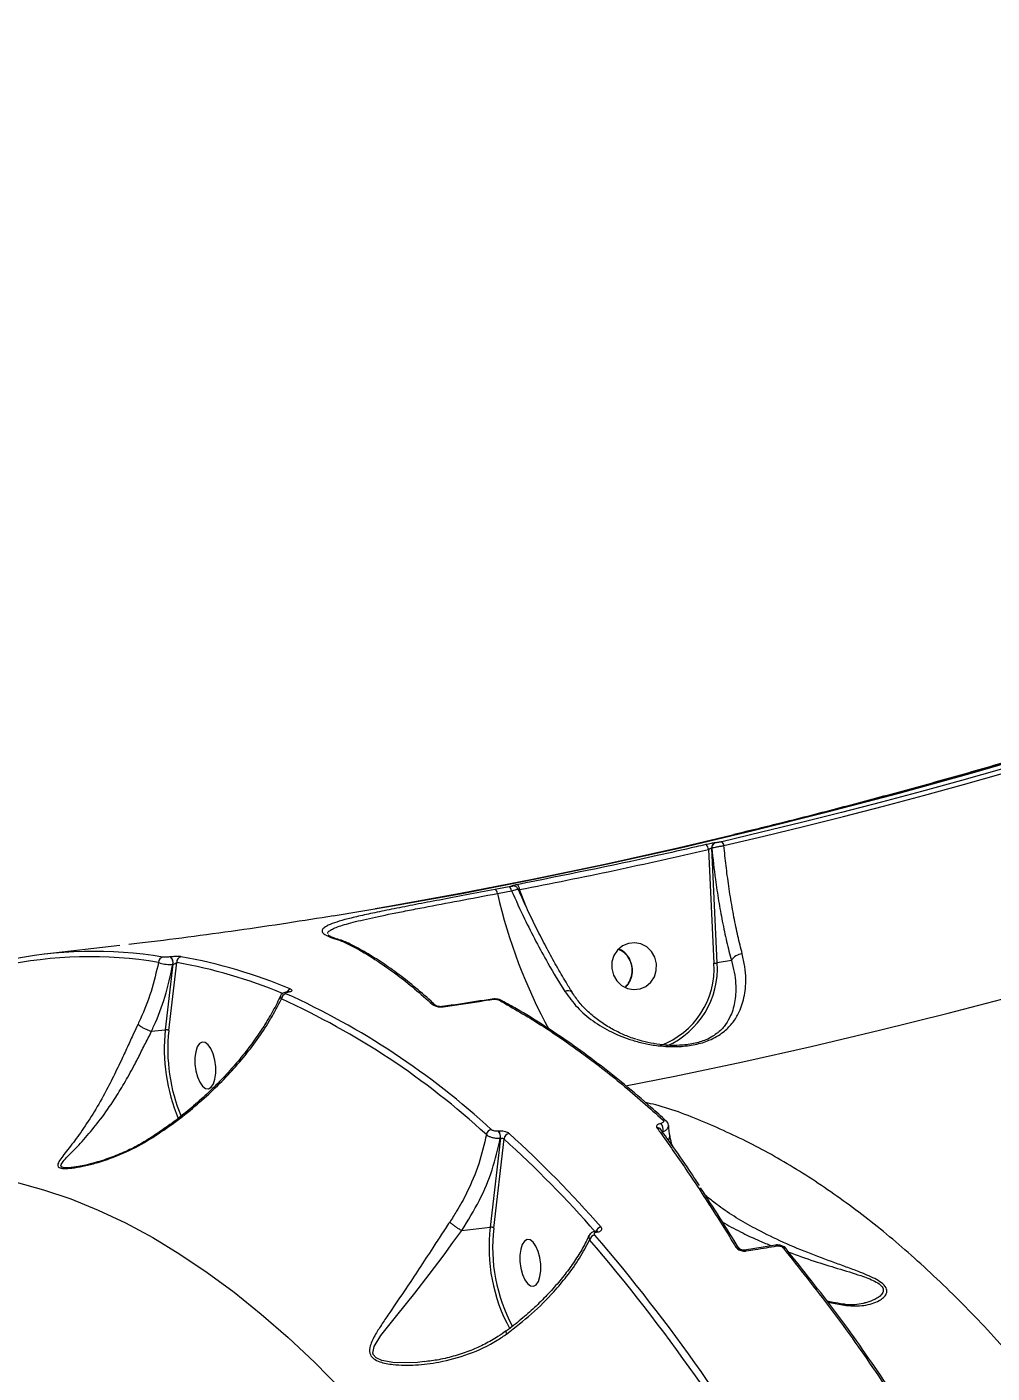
# Model space of a CAD drawing. Header units: millimetres. Extents: x -7447 to 8662, y -5576 to 6370.
# Drawn here: x 3168.7 to 3353.6, y -1585.9 to -1328 of the extents above; entities that cross this region are included whole.
import ezdxf

# ---------------------------------------------------------------- set-up
doc = ezdxf.new("R2010")
doc.units = ezdxf.units.MM
doc.layers.add('DiKom', color=7, linetype='Continuous')
doc.layers.add('DIKOM_ОБЪЕКТ', color=7, linetype='Continuous')
doc.styles.add('style1', font='arial.ttf', dxfattribs={"width": 0.8})
doc.dimstyles.new('1-50', dxfattribs={"dimtxt": 300, "dimasz": 200, "dimexe": 100, "dimexo": 0, "dimgap": 100, "dimtad": 1, "dimdec": 0, "dimtxsty": 'style1', "dimcen": 0, "dimclrd": 7, "dimclre": 7, "dimadec": 1, "dimazin": 2, "dimtfac": 1, "dimtdec": 0, "dimtmove": 1, "dimatfit": 3, "dimfxl": 0, "dimlwd": 25, "dimlwe": 18, "dimarcsym": 0})

# ---------------------------------------------------------------- blocks, each defined once
blk = doc.blocks.new('*D10')
at = {"color": 7, "linetype": 'Continuous', "lineweight": 18, "transparency": 16777216}
for p, q in [((-5489.75, 240.8), (-5489.75, 4573.49)), ((4778.18, -2126.78), (4778.18, 4573.49))]:
    blk.add_line(p, q, dxfattribs=at)
at = {"color": 7, "linetype": 'Continuous', "lineweight": 25, "transparency": 16777216}
blk.add_line((4578.18, 4473.49), (-5289.75, 4473.49), dxfattribs=at)
at = {"color": 7, "linetype": 'Continuous', "transparency": 16777216}
for points in [[(-5289.75, 4506.82), (-5289.75, 4440.16), (-5489.75, 4473.49)], [(4578.18, 4506.82), (4578.18, 4440.16), (4778.18, 4473.49)]]:
    blk.add_solid(points, dxfattribs=at)
at = {"layer": 'Defpoints', "color": 0, "linetype": 'Continuous', "transparency": 16777216}
for p in [(-5489.75, 4473.49), (-5489.75, 240.8), (4778.18, -2126.78)]:
    blk.add_point(p, dxfattribs=at)
at = {"color": 0, "linetype": 'Continuous', "lineweight": 15, "transparency": 16777216, "insert": (-777.31, 4726.76), "char_height": 300, "attachment_point": 5, "style": 'style1'}
blk.add_mtext('10300', dxfattribs=at)
blk = doc.blocks.new('*D11')
at = {"color": 7, "linetype": 'Continuous', "lineweight": 18, "transparency": 16777216}
for p, q in [((2045.4, 3512.26), (7772.09, 3512.26)), ((-1858.48, -4091.08), (7772.09, -4091.08))]:
    blk.add_line(p, q, dxfattribs=at)
at = {"color": 7, "linetype": 'Continuous', "lineweight": 25, "transparency": 16777216}
blk.add_line((7672.09, -3891.08), (7672.09, 3312.26), dxfattribs=at)
at = {"color": 7, "linetype": 'Continuous', "transparency": 16777216}
for points in [[(7638.76, 3312.26), (7705.42, 3312.26), (7672.09, 3512.26)], [(7638.76, -3891.08), (7705.42, -3891.08), (7672.09, -4091.08)]]:
    blk.add_solid(points, dxfattribs=at)
at = {"layer": 'Defpoints', "color": 0, "linetype": 'Continuous', "transparency": 16777216}
for p in [(2045.4, 3512.26), (7672.09, 3512.26), (-1858.48, -4091.08)]:
    blk.add_point(p, dxfattribs=at)
at = {"color": 0, "linetype": 'Continuous', "lineweight": 15, "transparency": 16777216, "insert": (7418.92, 3.22), "char_height": 300, "attachment_point": 5, "rotation": 90, "style": 'style1'}
blk.add_mtext('7600', dxfattribs=at)
blk = doc.blocks.new('*D12')
at = {"layer": 'Defpoints', "color": 0, "transparency": 16777216}
for p in [(-7446.93, 5919.72), (-7446.93, 736.93), (6905.53, -2412.68)]:
    blk.add_point(p, dxfattribs=at)
at = {"layer": 'DiKom', "color": 7, "lineweight": 18, "transparency": 16777216}
for p, q in [((-7446.93, 736.93), (-7446.93, 6019.72)), ((6905.53, -2412.68), (6905.53, 6019.72))]:
    blk.add_line(p, q, dxfattribs=at)
at = {"layer": 'DiKom', "color": 7, "lineweight": 25, "transparency": 16777216}
blk.add_line((6705.53, 5919.72), (-7246.93, 5919.72), dxfattribs=at)
at = {"layer": 'DiKom', "color": 7, "transparency": 16777216}
for points in [[(-7246.93, 5953.05), (-7246.93, 5886.39), (-7446.93, 5919.72)], [(6705.53, 5953.05), (6705.53, 5886.39), (6905.53, 5919.72)]]:
    blk.add_solid(points, dxfattribs=at)
at = {"layer": 'DiKom', "color": 0, "transparency": 16777216, "insert": (-918.31, 6173), "char_height": 300, "attachment_point": 5, "style": 'style1'}
blk.add_mtext('14300', dxfattribs=at)
blk = doc.blocks.new('*D13')
at = {"layer": 'Defpoints', "color": 0, "transparency": 16777216}
for p in [(2049.72, 5594.27), (-1141.86, -5576.35), (8561.69, -5576.35)]:
    blk.add_point(p, dxfattribs=at)
at = {"layer": 'DiKom', "color": 7, "lineweight": 18, "transparency": 16777216}
for p, q in [((2049.72, 5594.27), (8661.69, 5594.27)), ((-1141.86, -5576.35), (8661.69, -5576.35))]:
    blk.add_line(p, q, dxfattribs=at)
at = {"layer": 'DiKom', "color": 7, "lineweight": 25, "transparency": 16777216}
blk.add_line((8561.69, 5394.27), (8561.69, -5376.35), dxfattribs=at)
at = {"layer": 'DiKom', "color": 7, "transparency": 16777216}
for points in [[(8528.35, 5394.27), (8595.02, 5394.27), (8561.69, 5594.27)], [(8528.35, -5376.35), (8595.02, -5376.35), (8561.69, -5576.35)]]:
    blk.add_solid(points, dxfattribs=at)
at = {"layer": 'DiKom', "color": 0, "transparency": 16777216, "insert": (8308.52, 8.96), "char_height": 300, "attachment_point": 5, "rotation": 90, "style": 'style1'}
blk.add_mtext('11200', dxfattribs=at)

msp = doc.modelspace()

# ---------------------------------------------------------------- linework, layer by layer
at = {"layer": 'DIKOM_ОБЪЕКТ', "color": 7, "linetype": 'Continuous', "lineweight": 15}
for p, q in [((3300.61, -1484.3), (3300.6, -1484.3)), ((3299.24, -1485.57), (3300.29, -1507.35)), ((3299.86, -1485.31), (3299.86, -1485.31)), ((3300.92, -1507.31), (3299.86, -1485.31)), ((3261.65, -1492.57), (3261.79, -1492.56)), ((3261.65, -1492.57), (3261.79, -1492.56)), ((3261.65, -1492.57), (3261.65, -1492.57)), ((3264.27, -1496.39), (3263.08, -1493.25)), ((3226.5, -1501.99), (3226.49, -1501.96)), ((3228.59, -1502.95), (3228.7, -1502.99)), ((3228.7, -1502.99), (3228.71, -1502.99)), ((3186.52, -1503.98), (3172.17, -1505.63)), ((3196.68, -1507.57), (3195.22, -1520.09)), ((3195.88, -1520.25), (3197.41, -1507.21)), ((3196.19, -1506.15), (3196.16, -1506.15)), ((3196.66, -1507.57), (3196.68, -1507.57)), ((3303.64, -1506.86), (3300.92, -1507.31)), ((3218.64, -1512.84), (3218.55, -1512.85)), ((3218.66, -1512.87), (3218.75, -1512.86)), ((3259.72, -1514.55), (3259.7, -1514.54)), ((3192.57, -1520.4), (3192.58, -1520.4)), ((3192.58, -1520.4), (3195.22, -1520.09)), ((3291.18, -1537.58), (3291.17, -1537.56)), ((3259.42, -1540.86), (3257.46, -1557.91)), ((3258.13, -1558.07), (3260.09, -1540.98)), ((3259.07, -1539.52), (3259.02, -1539.53)), ((3259.37, -1540.87), (3259.42, -1540.86)), ((3177.7, -1546.45), (3177.53, -1546.46)), ((3252, -1558.54), (3257.46, -1557.91)), ((3277.76, -1558.68), (3277.69, -1558.69)), ((3277.94, -1558.81), (3278.01, -1558.81)), ((3312.07, -1561.35), (3306.17, -1562.33)), ((3312.07, -1561.36), (3312.08, -1561.36)), ((3322.09, -1572.26), (3325.64, -1572.91)), ((3325.01, -1572.64), (3325.07, -1572.65))]:
    msp.add_line(p, q, dxfattribs=at)
at = {"layer": 'DIKOM_ОБЪЕКТ', "color": 7, "linetype": 'Continuous', "lineweight": 15, "flags": 128}
for points in [[(3227.39, -1498.3), (3238.71, -1496.39), (3252.4, -1493.91), (3266.17, -1491.22), (3280, -1488.33), (3293.89, -1485.24), (3307.83, -1481.95), (3321.8, -1478.46), (3335.8, -1474.77), (3349.82, -1470.9), (3363.84, -1466.83), (3377.87, -1462.58), (3391.89, -1458.14), (3405.9, -1453.52), (3419.87, -1448.73), (3433.81, -1443.76), (3447.7, -1438.61), (3452.77, -1436.69)], [(3452.75, -1436.62), (3447.63, -1438.56), (3433.7, -1443.72), (3419.71, -1448.7), (3405.7, -1453.51), (3391.65, -1458.15), (3377.59, -1462.6), (3363.52, -1466.86), (3349.45, -1470.94), (3335.39, -1474.83), (3321.34, -1478.52), (3307.33, -1482.02), (3293.35, -1485.32), (3279.42, -1488.42), (3265.55, -1491.32), (3251.74, -1494.02), (3238, -1496.51), (3235.41, -1496.96)], [(3363.06, -1467.96), (3355.38, -1470.18), (3347.7, -1472.34), (3340.03, -1474.45), (3332.36, -1476.49), (3324.7, -1478.48), (3317.05, -1480.41), (3309.41, -1482.27), (3301.78, -1484.08)], [(3302.21, -1484.84), (3309.84, -1483.04), (3317.47, -1481.17), (3325.12, -1479.25), (3332.77, -1477.26), (3340.43, -1475.22), (3348.1, -1473.11), (3355.77, -1470.95), (3363.45, -1468.73)], [(3261.07, -1492.73), (3260.73, -1492.79), (3260.39, -1492.86), (3260.06, -1492.92), (3259.72, -1492.99), (3259.38, -1493.05), (3259.04, -1493.12), (3258.71, -1493.18), (3258.37, -1493.24)], [(3258.83, -1494), (3259.17, -1493.93), (3259.5, -1493.87), (3259.84, -1493.81), (3260.18, -1493.74), (3260.51, -1493.68), (3260.85, -1493.61), (3261.19, -1493.55), (3261.53, -1493.48)], [(3283.36, -1530.83), (3292.83, -1528.96), (3305.85, -1526.23), (3318.92, -1523.31), (3332.03, -1520.21), (3345.18, -1516.93), (3358.35, -1513.46), (3371.55, -1509.82), (3384.75, -1505.99), (3397.95, -1502), (3411.14, -1497.83), (3424.32, -1493.49)], [(3283.9, -1503.56), (3282.77, -1504.05), (3281.83, -1504.85), (3281.15, -1505.9), (3280.77, -1507.11), (3280.75, -1508.39), (3281.07, -1509.63), (3281.7, -1510.73), (3282.61, -1511.61), (3283.71, -1512.18), (3284.92, -1512.41), (3286.14, -1512.28), (3287.26, -1511.79), (3288.2, -1510.99), (3288.89, -1509.94), (3289.26, -1508.73), (3289.29, -1507.45), (3288.97, -1506.21), (3288.33, -1505.11), (3287.42, -1504.23), (3286.32, -1503.66), (3285.12, -1503.43), (3283.9, -1503.56)], [(3273.14, -1512.95), (3273.14, -1512.95), (3273.12, -1512.93)], [(3201.04, -1524.31), (3200.88, -1525.43), (3200.89, -1526.68), (3201.06, -1527.95), (3201.37, -1529.14), (3201.81, -1530.15), (3202.34, -1530.89), (3202.91, -1531.32), (3203.47, -1531.39), (3204, -1531.1), (3204.43, -1530.47), (3204.73, -1529.55), (3204.89, -1528.43), (3204.88, -1527.18), (3204.72, -1525.91), (3204.4, -1524.72), (3203.96, -1523.71), (3203.44, -1522.97), (3202.87, -1522.54), (3202.3, -1522.47), (3201.78, -1522.76), (3201.35, -1523.39), (3201.04, -1524.31)], [(3166.67, -1549.32), (3171.88, -1550.74), (3177.11, -1552.51), (3182.34, -1554.63), (3187.58, -1557.1), (3192.81, -1559.91), (3198.03, -1563.07), (3203.24, -1566.56), (3208.43, -1570.38), (3213.59, -1574.54), (3218.73, -1579.03), (3223.84, -1583.84), (3228.91, -1588.97)], [(3244.83, -1583.66), (3243.55, -1583.84), (3239.21, -1583.87), (3236.7, -1583.46), (3235.62, -1582.96), (3235.04, -1582.27), (3235.03, -1582.26), (3234.97, -1582.01), (3235.21, -1580.74), (3236.49, -1578.67), (3239.53, -1574.83), (3243.01, -1570.55), (3245.77, -1566.98), (3248.61, -1563.18), (3250.3, -1560.87), (3251.99, -1558.55), (3251.99, -1558.54), (3251.99, -1558.54)], [(3263.29, -1562.13), (3263.13, -1563.25), (3263.14, -1564.5), (3263.3, -1565.77), (3263.62, -1566.96), (3264.06, -1567.97), (3264.58, -1568.71), (3265.15, -1569.14), (3265.72, -1569.21), (3266.24, -1568.92), (3266.67, -1568.29), (3266.98, -1567.37), (3267.14, -1566.25), (3267.13, -1565), (3266.96, -1563.73), (3266.65, -1562.54), (3266.21, -1561.53), (3265.68, -1560.79), (3265.11, -1560.36), (3264.55, -1560.29), (3264.02, -1560.58), (3263.59, -1561.21), (3263.29, -1562.13)], [(3305.24, -1562.08), (3305.24, -1562.07), (3305.23, -1562.06)]]:
    msp.add_lwpolyline(points, dxfattribs=at)
at = {"layer": 'DIKOM_ОБЪЕКТ', "color": 7, "linetype": 'Continuous', "lineweight": 15}
for centre, radius, start, end in [((3298.04, -1485.62), 1.2, 2.5089, 54.4885), ((3300.84, -1485.25), 0.989, 104.2584, 183.0501), ((3300.85, -1485.25), 0.989, 104.2645, 183.064), ((3301.14, -1484.94), 1.08, 5.472, 53.3712), ((3261.91, -1493.25), 1.17, 0.1097, 53.254), ((3257.91, -1494.04), 0.919, 2.65, 60.1315), ((3359.33, -1470.83), 103.14, 192.9814, 208.5567), ((3260.6, -1493.53), 0.926, 2.7974, 59.739), ((3228.7, -1503.81), 0.87, 74.3623, 97.1088), ((3228.79, -1503.95), 0.963, 64.2396, 95.6598), ((3228.81, -1503.92), 0.932, 66.3155, 96.2051), ((3181.53, -1586.85), 81.75, 80.6967, 102.0033), ((3305.83, -1508.05), 2.49, 92.5292, 151.4824), ((3180.73, -1587.7), 81.57, 80.6972, 102.0024), ((3194.92, -1507.17), 1, 99.6942, 181.8443), ((3195.32, -1507.24), 1.38, 346.1579, 52.384), ((3195.35, -1507.24), 1.38, 346.1733, 52.3719), ((3198.42, -1507.11), 1.01, 99.9311, 185.385), ((3180.24, -1603.44), 97.75, 67.4999, 79.8821), ((3180.97, -1602.83), 98.25, 67.0663, 79.8736), ((3284.66, -1508.38), 15.67, 290.1642, 3.7556), ((3284.72, -1508.34), 16.23, 293.7469, 3.6293), ((3300.09, -1499.69), 7.67, 271.517, 276.1929), ((3218.51, -1514.25), 1.06, 99.5747, 177.6944), ((3157.1, -1648.46), 148.48, 47.3591, 65.6441), ((3219.4, -1513.34), 0.997, 98.1699, 151.281), ((3218.57, -1513.06), 0.215, 65.9331, 95.6626), ((3218.67, -1513.04), 0.202, 65.031, 96.6003), ((3272.32, -1513.91), 1.27, 50.7294, 116.8881), ((3156.35, -1649.17), 148.15, 47.3592, 65.644), ((3246.46, -1516.15), 0.891, 47.3115, 94.3993), ((3248.31, -1515.95), 0.276, 63.5709, 94.5629), ((3257.83, -1514.48), 0.248, 62.0114, 94.1767), ((3259.34, -1515.22), 0.774, 61.8308, 98.8074), ((3229.73, -1523.79), 34.71, 173.8888, 202.5589), ((3229.37, -1523.83), 33.68, 173.8982, 202.466), ((3289.46, -1539.67), 0.816, 34.9533, 96.2709), ((3288.9, -1539.16), 1.65, 343.7688, 43.2349), ((3290.69, -1538.11), 0.724, 48.563, 100.6773), ((3257.86, -1540.39), 1.17, 98.7188, 169.8458), ((3257.65, -1540.6), 1.74, 351.211, 37.9316), ((3257.7, -1540.59), 1.74, 351.2066, 37.936), ((3261.25, -1541.12), 1.17, 98.6426, 173.0253), ((3105.83, -1710.05), 228.86, 41.3483, 47.6235), ((3106.4, -1709.49), 229.49, 41.3494, 47.6225), ((3290.47, -1540.42), 1.37, 323.802, 9.6322), ((3289.63, -1561.83), 32.41, 173.0583, 208.6753), ((3289.63, -1561.82), 31.73, 173.2254, 208.3831), ((3277.67, -1560.64), 1.23, 98.1207, 165.176), ((3013.8, -1785.48), 347.34, 29.6769, 40.6048), ((3278.85, -1559.11), 1.24, 98.2809, 160.1314), ((3277.69, -1558.98), 0.296, 34.7725, 90.7512), ((3277.76, -1558.97), 0.295, 34.7493, 91.5795), ((3013.36, -1785.88), 346.57, 29.677, 40.6051), ((3304.59, -1562.48), 0.765, 33.6545, 96.802), ((3312.07, -1561.69), 0.338, 35.7461, 88.6397), ((3313.7, -1562.57), 0.696, 42.5242, 102.0179), ((3313.78, -1562.46), 0.564, 13.1825, 39.6119), ((3306.19, -1562.65), 0.324, 34.8967, 94.3915), ((3324.81, -1573.96), 1.34, 51.9591, 78.8097)]:
    msp.add_arc(centre, radius, start, end, dxfattribs=at)
for points, knots in [([(3452.65, -1436.35), (3451.53, -1436.78), (3446.62, -1438.67), (3437.9, -1441.91), (3426.48, -1446.06), (3415.05, -1450.08), (3403.62, -1453.98), (3392.2, -1457.75), (3380.8, -1461.4), (3369.42, -1464.92), (3358.09, -1468.3), (3346.81, -1471.55), (3335.59, -1474.66), (3324.44, -1477.63), (3313.94, -1480.33), (3307.2, -1481.97), (3304.11, -1482.72)], [0, 0, 0, 0, 0.022611, 0.099212, 0.175786, 0.252317, 0.328788, 0.405185, 0.481492, 0.557694, 0.633774, 0.709716, 0.785504, 0.861124, 0.936558, 1, 1, 1, 1]), ([(3298.74, -1484.64), (3298.12, -1484.79), (3295.02, -1485.5), (3283.01, -1488.23), (3271.56, -1490.52), (3262.61, -1492.32)], [0, 0, 0, 0, 0.051709, 0.258555, 1, 1, 1, 1]), ([(3300.6, -1484.3), (3300.56, -1484.3), (3300.47, -1484.31), (3300.18, -1484.35), (3299.74, -1484.43), (3299.24, -1484.53), (3298.9, -1484.61), (3298.74, -1484.64)], [0, 0, 0, 0, 0.134272, 0.346972, 0.56324, 0.781714, 1, 1, 1, 1]), ([(3299.86, -1485.31), (3299.94, -1485.28), (3300.1, -1485.23), (3300.51, -1485.13), (3301.01, -1485.04), (3301.57, -1484.94), (3302, -1484.87), (3302.21, -1484.84)], [0, 0, 0, 0, 0.204416, 0.430107, 0.563412, 0.780334, 1, 1, 1, 1]), ([(3301.78, -1484.08), (3301.78, -1484.08), (3301.68, -1484.1), (3301.46, -1484.15), (3301.18, -1484.21), (3300.94, -1484.25), (3300.73, -1484.29), (3300.65, -1484.29), (3300.61, -1484.3)], [0, 0, 0, 0, 0.004297, 0.219819, 0.435596, 0.568235, 0.793823, 1, 1, 1, 1]), ([(3305.72, -1505.56), (3305.43, -1504.44), (3304.87, -1502.19), (3304.11, -1498.52), (3303.43, -1494.66), (3302.86, -1490.72), (3302.46, -1487.43), (3302.28, -1485.49), (3302.21, -1484.84)], [0, 0, 0, 0, 0.182797, 0.36559, 0.553748, 0.741898, 0.91419, 1, 1, 1, 1]), ([(3263.08, -1493.25), (3269.13, -1492.06), (3281.22, -1489.67), (3293.23, -1486.94), (3299.24, -1485.57)], [0, 0, 0, 0, 0.499918, 1, 1, 1, 1]), ([(3299.24, -1485.57), (3299.3, -1485.54), (3299.4, -1485.47), (3299.57, -1485.39), (3299.71, -1485.33), (3299.81, -1485.3), (3299.84, -1485.31), (3299.86, -1485.31)], [0, 0, 0, 0, 0.231758, 0.456218, 0.66923, 0.872289, 1, 1, 1, 1]), ([(3299.86, -1485.31), (3300.09, -1487.32), (3300.46, -1490.76), (3301.18, -1495.42), (3301.89, -1499.4), (3302.71, -1503.25), (3303.33, -1505.66), (3303.64, -1506.86)], [0, 0, 0, 0, 0.259055, 0.441626, 0.624199, 0.8121, 1, 1, 1, 1]), ([(3259.98, -1492.42), (3259.86, -1492.45), (3256.25, -1493.18), (3249.58, -1494.44), (3243.1, -1495.6), (3240.02, -1496.15)], [0, 0, 0, 0, 0.017402, 0.533992, 1, 1, 1, 1]), ([(3261.65, -1492.57), (3261.66, -1492.57), (3261.7, -1492.57), (3261.72, -1492.58), (3261.66, -1492.6), (3261.52, -1492.64), (3261.33, -1492.68), (3261.15, -1492.71), (3261.07, -1492.73)], [0, 0, 0, 0, 0.034014, 0.252302, 0.470571, 0.597982, 0.819293, 1, 1, 1, 1]), ([(3262.61, -1492.32), (3262.46, -1492.35), (3262.14, -1492.41), (3261.79, -1492.49), (3261.59, -1492.55), (3261.55, -1492.57), (3261.62, -1492.57), (3261.65, -1492.57)], [0, 0, 0, 0, 0.218213, 0.436736, 0.653014, 0.865727, 1, 1, 1, 1]), ([(3262.78, -1493.16), (3262.76, -1493.11), (3262.71, -1492.97), (3262.55, -1492.8), (3262.34, -1492.66), (3262.15, -1492.59), (3261.98, -1492.56), (3261.86, -1492.55), (3261.8, -1492.55), (3261.76, -1492.56), (3261.76, -1492.56)], [0, 0, 0, 0, 0.11215, 0.324132, 0.50236, 0.654198, 0.780272, 0.87806, 0.975369, 1, 1, 1, 1]), ([(3258.37, -1493.24), (3256.52, -1493.59), (3252.82, -1494.29), (3247.75, -1495.25), (3243.11, -1496.13), (3238.98, -1496.94), (3235.29, -1497.69), (3232.13, -1498.38), (3229.51, -1499.02), (3227.53, -1499.63), (3226.42, -1500.03), (3226.15, -1500.23), (3226.13, -1500.25)], [0, 0, 0, 0, 0.114837, 0.229668, 0.338327, 0.447334, 0.555993, 0.66474, 0.773833, 0.88258, 0.991274, 1, 1, 1, 1]), ([(3226.36, -1501.64), (3226.35, -1501.61), (3226.26, -1501.44), (3226.69, -1501.14), (3227.59, -1500.58), (3229.29, -1500.01), (3231.6, -1499.39), (3234.35, -1498.75), (3237.7, -1498.04), (3241.56, -1497.28), (3245.72, -1496.48), (3251.37, -1495.41), (3256.34, -1494.47), (3258.83, -1494)], [0, 0, 0, 0, 0.014653, 0.086526, 0.1584, 0.297932, 0.369788, 0.441643, 0.581163, 0.653007, 0.724849, 0.862425, 1, 1, 1, 1]), ([(3261.53, -1493.48), (3261.69, -1493.44), (3262.04, -1493.34), (3262.41, -1493.24), (3262.67, -1493.17), (3262.8, -1493.14), (3262.78, -1493.16), (3262.78, -1493.16)], [0, 0, 0, 0, 0.230606, 0.514859, 0.678527, 0.957883, 1, 1, 1, 1]), ([(3261.53, -1493.48), (3262.35, -1495.28), (3263.86, -1498.6), (3266.2, -1503.21), (3268.78, -1507.96), (3270.65, -1511.01), (3271.74, -1512.78)], [0, 0, 0, 0, 0.25808, 0.475004, 0.694076, 1, 1, 1, 1]), ([(3273.15, -1512.91), (3272.75, -1512.28), (3271.75, -1510.68), (3270.13, -1507.9), (3268.32, -1504.6), (3266.54, -1501.15), (3264.8, -1497.57), (3263.56, -1494.89), (3262.91, -1493.39), (3262.81, -1493.15)], [0, 0, 0, 0, 0.109311, 0.278925, 0.449824, 0.621618, 0.7939, 0.96616, 1, 1, 1, 1]), ([(3227.44, -1498.29), (3224.52, -1498.75), (3218.32, -1499.75), (3209.03, -1501.11), (3199.54, -1502.4), (3192.64, -1503.26), (3188.9, -1503.7), (3188.22, -1503.78)], [0, 0, 0, 0, 0.217088, 0.461325, 0.704381, 0.946206, 1, 1, 1, 1]), ([(3226.13, -1500.25), (3225.85, -1500.42), (3225.28, -1500.78), (3225.18, -1501.31), (3225.69, -1501.86), (3226.77, -1502.4), (3227.98, -1502.77), (3228.59, -1502.95)], [0, 0, 0, 0, 0.189654, 0.395152, 0.59656, 0.798581, 1, 1, 1, 1]), ([(3229, -1502.99), (3228.85, -1502.95), (3228.23, -1502.79), (3227.47, -1502.52), (3226.79, -1502.22), (3226.46, -1501.99), (3226.44, -1501.97), (3226.44, -1501.96)], [0, 0, 0, 0, 0.091211, 0.358176, 0.620513, 0.836956, 1, 1, 1, 1]), ([(3228.71, -1502.99), (3228.87, -1503.07), (3229.71, -1503.44), (3231.9, -1504.52), (3235.35, -1506.53), (3239.28, -1509.28), (3242.96, -1512.19), (3245.25, -1514.24), (3246.39, -1515.26)], [0, 0, 0, 0, 0.029987, 0.149946, 0.390056, 0.630166, 0.815084, 1, 1, 1, 1]), ([(3247.06, -1515.52), (3246.74, -1515.22), (3245.31, -1513.87), (3242.81, -1511.76), (3239.58, -1509.21), (3236.41, -1506.99), (3233.31, -1505.1), (3230.9, -1503.79), (3229.55, -1503.21), (3229.19, -1503.06)], [0, 0, 0, 0, 0.050391, 0.228655, 0.406341, 0.583314, 0.759717, 0.935663, 1, 1, 1, 1]), ([(3271.74, -1512.78), (3272.5, -1513.82), (3274.04, -1515.93), (3277.11, -1518.5), (3280.66, -1520.63), (3284.06, -1521.98), (3287.09, -1522.77), (3289.4, -1523.16), (3291.62, -1523.34), (3294.01, -1523.33), (3296.76, -1523), (3299.14, -1522.27), (3300.86, -1521.42), (3302.39, -1520.38), (3303.82, -1518.94), (3305.21, -1516.78), (3306.18, -1513.97), (3306.47, -1510.88), (3306.28, -1508.02), (3305.9, -1506.39), (3305.72, -1505.56)], [0, 0, 0, 0, 0.071787, 0.145628, 0.221169, 0.298517, 0.340635, 0.38329, 0.416101, 0.449613, 0.498643, 0.54779, 0.580449, 0.613971, 0.670437, 0.728317, 0.811953, 0.898073, 0.948685, 1, 1, 1, 1]), ([(3282.1, -1504.66), (3282.49, -1504.88), (3283.3, -1505.35), (3284.17, -1506.56), (3284.66, -1508.02), (3284.64, -1509.55), (3284.19, -1510.95), (3283.58, -1511.64), (3283.29, -1511.96)], [0, 0, 0, 0, 0.156116, 0.329436, 0.502771, 0.676096, 0.849417, 1, 1, 1, 1]), ([(3283.93, -1511.2), (3284.16, -1510.75), (3284.61, -1509.86), (3284.69, -1508.31), (3284.31, -1506.82), (3283.46, -1505.58), (3282.66, -1504.83), (3282.15, -1504.67), (3282.1, -1504.66)], [0, 0, 0, 0, 0.196197, 0.392391, 0.588583, 0.784778, 0.980956, 1, 1, 1, 1]), ([(3193.92, -1507.2), (3193.49, -1509.05), (3192.65, -1512.68), (3191.11, -1516.62), (3190.14, -1518.68), (3189.99, -1519.01)], [0, 0, 0, 0, 0.466535, 0.915011, 1, 1, 1, 1]), ([(3192.58, -1520.4), (3192.73, -1520.06), (3193.72, -1517.9), (3195.36, -1513.62), (3196.21, -1509.66), (3196.66, -1507.57)], [0, 0, 0, 0, 0.081476, 0.515659, 1, 1, 1, 1]), ([(3193.92, -1507.2), (3194.02, -1507.25), (3194.24, -1507.35), (3194.76, -1507.48), (3195.39, -1507.57), (3196.05, -1507.6), (3196.45, -1507.58), (3196.66, -1507.57)], [0, 0, 0, 0, 0.184799, 0.398824, 0.601267, 0.799034, 1, 1, 1, 1]), ([(3196.16, -1506.15), (3196.06, -1506.16), (3195.85, -1506.18), (3195.51, -1506.2), (3195.19, -1506.2), (3194.92, -1506.2), (3194.8, -1506.18), (3194.75, -1506.18)], [0, 0, 0, 0, 0.195151, 0.390187, 0.593318, 0.811129, 1, 1, 1, 1]), ([(3198.25, -1506.11), (3198.17, -1506.1), (3198, -1506.08), (3197.6, -1506.07), (3197.13, -1506.07), (3196.64, -1506.1), (3196.34, -1506.13), (3196.19, -1506.15)], [0, 0, 0, 0, 0.189018, 0.404524, 0.606829, 0.803381, 1, 1, 1, 1]), ([(3196.68, -1507.57), (3196.72, -1507.56), (3196.78, -1507.55), (3196.89, -1507.52), (3197.02, -1507.47), (3197.18, -1507.39), (3197.32, -1507.3), (3197.38, -1507.24), (3197.41, -1507.21)], [0, 0, 0, 0, 0.127174, 0.162487, 0.340299, 0.54542, 0.783136, 1, 1, 1, 1]), ([(3303.64, -1506.86), (3303.84, -1507.61), (3304.23, -1509.13), (3304.53, -1511.71), (3304.42, -1514.56), (3303.73, -1517.12), (3302.57, -1519.11), (3301.71, -1520.17), (3301.05, -1520.65), (3301.02, -1520.66)], [0, 0, 0, 0, 0.131081, 0.263858, 0.480721, 0.70327, 0.847199, 0.993932, 1, 1, 1, 1]), ([(3218.54, -1512.86), (3218.39, -1512.88), (3218.1, -1512.92), (3217.74, -1513.07), (3217.45, -1513.29), (3217.34, -1513.5), (3217.3, -1513.58)], [0, 0, 0, 0, 0.30725, 0.574449, 0.828321, 1, 1, 1, 1]), ([(3218.34, -1513.2), (3218.27, -1513.16), (3218.16, -1513.1), (3218.18, -1513.01), (3218.31, -1512.94), (3218.48, -1512.89), (3218.62, -1512.87), (3218.66, -1512.87)], [0, 0, 0, 0, 0.302567, 0.534673, 0.725455, 0.917057, 1, 1, 1, 1]), ([(3218.93, -1512.79), (3218.92, -1512.79), (3218.91, -1512.79), (3218.81, -1512.82), (3218.7, -1512.83), (3218.64, -1512.84)], [0, 0, 0, 0, 0.296, 0.60449, 1, 1, 1, 1]), ([(3218.75, -1512.86), (3218.81, -1512.85), (3219.02, -1512.82), (3219.3, -1512.75), (3219.49, -1512.63), (3219.52, -1512.49), (3219.35, -1512.4), (3219.26, -1512.35)], [0, 0, 0, 0, 0.079601, 0.275714, 0.470756, 0.71053, 1, 1, 1, 1]), ([(3285.31, -1521.88), (3285.22, -1521.86), (3284.32, -1521.61), (3282.7, -1520.93), (3280.42, -1519.8), (3278.22, -1518.38), (3276.19, -1516.71), (3274.46, -1514.91), (3273.56, -1513.58), (3273.14, -1512.95)], [0, 0, 0, 0, 0.016128, 0.169853, 0.33274, 0.505054, 0.679924, 0.849013, 1, 1, 1, 1]), ([(3283.25, -1512.01), (3283.29, -1511.98), (3283.58, -1511.78), (3283.77, -1511.47), (3283.93, -1511.2)], [0, 0, 0, 0, 0.128514, 1, 1, 1, 1]), ([(3192.8, -1540.73), (3194.21, -1539.79), (3197.05, -1537.89), (3200.9, -1534.82), (3204.44, -1531.64), (3207.64, -1528.38), (3210.57, -1525.01), (3213.17, -1521.54), (3215.54, -1517.92), (3216.8, -1515.48), (3217.45, -1514.2)], [0, 0, 0, 0, 0.123682, 0.248895, 0.368955, 0.490741, 0.612545, 0.738054, 0.86357, 1, 1, 1, 1]), ([(3217.28, -1513.58), (3217.24, -1513.69), (3216.77, -1514.77), (3215.64, -1516.85), (3213.87, -1519.82), (3211.81, -1522.78), (3209.52, -1525.73), (3206.99, -1528.61), (3204.28, -1531.4), (3201.43, -1534.04), (3198.45, -1536.52), (3195.59, -1538.68), (3193.66, -1539.96), (3192.81, -1540.52)], [0, 0, 0, 0, 0.011683, 0.115706, 0.220042, 0.324565, 0.429137, 0.53355, 0.635924, 0.735641, 0.832452, 0.926358, 1, 1, 1, 1]), ([(3217.31, -1513.59), (3217.28, -1513.66), (3217.2, -1513.83), (3217.31, -1514.04), (3217.43, -1514.18), (3217.45, -1514.2)], [0, 0, 0, 0, 0.346044, 0.89525, 1, 1, 1, 1]), ([(3246.39, -1515.26), (3246.53, -1515.36), (3246.73, -1515.5), (3247.24, -1515.65), (3247.64, -1515.72), (3248.03, -1515.73), (3248.27, -1515.72), (3248.4, -1515.7), (3248.43, -1515.7)], [0, 0, 0, 0, 0.403001, 0.573333, 0.745105, 0.853337, 0.961701, 1, 1, 1, 1]), ([(3248.27, -1515.67), (3248.25, -1515.67), (3248.19, -1515.68), (3248.05, -1515.69), (3247.87, -1515.69), (3247.69, -1515.68), (3247.48, -1515.64), (3247.27, -1515.59), (3247.08, -1515.51), (3247.07, -1515.5), (3247.06, -1515.49)], [0, 0, 0, 0, 0.041922, 0.115217, 0.191801, 0.274229, 0.37868, 0.527923, 0.741644, 1, 1, 1, 1]), ([(3257.81, -1514.22), (3255.74, -1514.55), (3252.55, -1515.05), (3249.4, -1515.5), (3248.29, -1515.66)], [0, 0, 0, 0, 0.645835, 1, 1, 1, 1]), ([(3248.43, -1515.7), (3249.01, -1515.61), (3251.9, -1515.19), (3255.07, -1514.71), (3257.68, -1514.31), (3257.94, -1514.26)], [0, 0, 0, 0, 0.183173, 0.915885, 1, 1, 1, 1]), ([(3259.69, -1514.55), (3259.62, -1514.5), (3259.39, -1514.37), (3258.97, -1514.26), (3258.43, -1514.2), (3258.03, -1514.19), (3257.85, -1514.24), (3257.81, -1514.25)], [0, 0, 0, 0, 0.155691, 0.483141, 0.715764, 0.93168, 1, 1, 1, 1]), ([(3257.94, -1514.26), (3258, -1514.26), (3258.13, -1514.24), (3258.36, -1514.24), (3258.61, -1514.26), (3258.94, -1514.33), (3259.1, -1514.4), (3259.22, -1514.45)], [0, 0, 0, 0, 0.121312, 0.252424, 0.411665, 0.599408, 1, 1, 1, 1]), ([(3259.22, -1514.45), (3261.84, -1515.96), (3267.08, -1518.98), (3274.94, -1524.41), (3282.77, -1530.46), (3287.96, -1535.08), (3290.55, -1537.4)], [0, 0, 0, 0, 0.249122, 0.498244, 0.749123, 1, 1, 1, 1]), ([(3291.16, -1537.6), (3290.2, -1536.71), (3287.55, -1534.26), (3283.17, -1530.56), (3278.03, -1526.48), (3272.86, -1522.71), (3267.68, -1519.24), (3263.3, -1516.52), (3260.63, -1515.08), (3259.7, -1514.58)], [0, 0, 0, 0, 0.09284, 0.256742, 0.420705, 0.584688, 0.748481, 0.912195, 1, 1, 1, 1]), ([(3189.99, -1519.01), (3189.71, -1519.6), (3189.04, -1521.04), (3187.96, -1523.42), (3186.59, -1526.37), (3185.05, -1529.57), (3183.14, -1533.22), (3181, -1536.85), (3178.69, -1540.27), (3176.85, -1542.67), (3175.55, -1544.31), (3174.81, -1545.35), (3174.51, -1546.09), (3174.81, -1546.55), (3175.76, -1546.73), (3177.4, -1546.62), (3179.46, -1546.27), (3182.56, -1545.5), (3186.57, -1544.09), (3190.26, -1542.31), (3192.28, -1541.05), (3192.8, -1540.73)], [0, 0, 0, 0, 0.031147, 0.075385, 0.120735, 0.182115, 0.245388, 0.330258, 0.417607, 0.506578, 0.552381, 0.598098, 0.638397, 0.667093, 0.696204, 0.728673, 0.766813, 0.805986, 0.887766, 0.971247, 1, 1, 1, 1]), ([(3177.53, -1546.46), (3177.06, -1546.5), (3176.21, -1546.59), (3175.63, -1546.49), (3175.27, -1546.33), (3175.15, -1546), (3175.63, -1545.3), (3176.53, -1544.33), (3178.08, -1542.78), (3180.2, -1540.52), (3182.85, -1537.27), (3185.22, -1533.87), (3187.35, -1530.4), (3189.01, -1527.4), (3190.49, -1524.59), (3191.56, -1522.33), (3192.34, -1520.97), (3192.57, -1520.4), (3192.57, -1520.4)], [0, 0, 0, 0, 0.037433, 0.068372, 0.074477, 0.111517, 0.165479, 0.227412, 0.289459, 0.417363, 0.537513, 0.660349, 0.746507, 0.834749, 0.8957, 0.957974, 0.999965, 1, 1, 1, 1]), ([(3189.99, -1519.01), (3190, -1519.02), (3190.08, -1519.11), (3190.31, -1519.32), (3190.78, -1519.63), (3191.37, -1519.95), (3192, -1520.22), (3192.38, -1520.34), (3192.57, -1520.4)], [0, 0, 0, 0, 0.025977, 0.209596, 0.407186, 0.60483, 0.802418, 1, 1, 1, 1]), ([(3195.88, -1520.25), (3195.87, -1520.25), (3195.86, -1520.23), (3195.8, -1520.2), (3195.7, -1520.15), (3195.55, -1520.1), (3195.37, -1520.08), (3195.27, -1520.09), (3195.22, -1520.09)], [0, 0, 0, 0, 0.053579, 0.141429, 0.356032, 0.570654, 0.785534, 1, 1, 1, 1]), ([(3301.02, -1520.66), (3300.71, -1520.9), (3300.07, -1521.4), (3298.6, -1522.15), (3296.45, -1522.82), (3293.96, -1523.11), (3291.79, -1523.11), (3289.76, -1522.93), (3287.62, -1522.58), (3286.17, -1522.17), (3285.45, -1521.97)], [0, 0, 0, 0, 0.096511, 0.203476, 0.356314, 0.508916, 0.613438, 0.720999, 0.859482, 1, 1, 1, 1]), ([(3470.61, -2019.45), (3470.9, -2013.31), (3471.48, -2001.03), (3471.83, -1982.25), (3471.77, -1963.25), (3471.26, -1943.36), (3470.24, -1922.68), (3468.65, -1901.29), (3466.5, -1879.7), (3463.79, -1858), (3460.49, -1836.25), (3456.71, -1815.17), (3452.5, -1794.81), (3447.9, -1775.21), (3442.78, -1755.82), (3437.14, -1736.73), (3430.98, -1718.01), (3424.3, -1699.68), (3417.08, -1681.84), (3409.32, -1664.5), (3401.1, -1647.94), (3392.64, -1632.55), (3384.02, -1618.38), (3375.31, -1605.42), (3366.27, -1593.29), (3356.92, -1582.05), (3347.28, -1571.76), (3337.64, -1562.71), (3328.03, -1554.86), (3318.49, -1548.18), (3308.81, -1542.47), (3299.03, -1537.92), (3291.78, -1535.1), (3287.84, -1534.18), (3287.18, -1534.02)], [0, 0, 0, 0, 0.029061, 0.058122, 0.087472, 0.116822, 0.149268, 0.181739, 0.214184, 0.247586, 0.281016, 0.314417, 0.345842, 0.377291, 0.408716, 0.441048, 0.473405, 0.505737, 0.539238, 0.572739, 0.606721, 0.640703, 0.67262, 0.704562, 0.736479, 0.769326, 0.8022, 0.835047, 0.866387, 0.897749, 0.929089, 0.961274, 0.993483, 1, 1, 1, 1]), ([(3290.1, -1538.03), (3289.95, -1538.07), (3289.66, -1538.14), (3289.39, -1538.34), (3289.24, -1538.58), (3289.33, -1538.76), (3289.37, -1538.86)], [0, 0, 0, 0, 0.232221, 0.464025, 0.713988, 1, 1, 1, 1]), ([(3289.37, -1538.86), (3289.58, -1539.14), (3290.6, -1540.56), (3293.27, -1544.35), (3297.43, -1550.5), (3301.47, -1556.79), (3303.83, -1560.63), (3304.5, -1561.72)], [0, 0, 0, 0, 0.041373, 0.20687, 0.53815, 0.869427, 1, 1, 1, 1]), ([(3290.55, -1537.4), (3290.58, -1537.42), (3290.66, -1537.51), (3290.69, -1537.66), (3290.6, -1537.82), (3290.41, -1537.95), (3290.2, -1538.01), (3290.1, -1538.03)], [0, 0, 0, 0, 0.104405, 0.345411, 0.575951, 0.787722, 1, 1, 1, 1]), ([(3290.48, -1539.63), (3290.68, -1539.55), (3291.07, -1539.4), (3291.45, -1539.03), (3291.63, -1538.69), (3291.59, -1538.49), (3291.58, -1538.43)], [0, 0, 0, 0, 0.29147, 0.582593, 0.879906, 1, 1, 1, 1]), ([(3291.59, -1538.44), (3291.59, -1538.41), (3291.61, -1538.23), (3291.45, -1537.91), (3291.29, -1537.65), (3291.17, -1537.57), (3291.17, -1537.56)], [0, 0, 0, 0, 0.080266, 0.543324, 0.993268, 1, 1, 1, 1]), ([(3291.81, -1540.19), (3291.78, -1540.02), (3291.69, -1539.45), (3291.65, -1538.84), (3291.63, -1538.41)], [0, 0, 0, 0, 0.307621, 1, 1, 1, 1]), ([(3192.8, -1540.53), (3192.17, -1540.94), (3190.62, -1541.95), (3187.99, -1543.27), (3184.98, -1544.54), (3182.27, -1545.44), (3180.11, -1546.01), (3178.7, -1546.3), (3177.98, -1546.4), (3177.69, -1546.44)], [0, 0, 0, 0, 0.134148, 0.325133, 0.521608, 0.722763, 0.842474, 0.937536, 1, 1, 1, 1]), ([(3192.82, -1540.54), (3192.81, -1540.54), (3192.77, -1540.53), (3192.78, -1540.61), (3192.8, -1540.7), (3192.8, -1540.73)], [0, 0, 0, 0, 0.099486, 0.723165, 1, 1, 1, 1]), ([(3256.71, -1540.19), (3256.28, -1542.05), (3255.41, -1545.83), (3253.32, -1550.75), (3251.32, -1554.44), (3250.14, -1556.24), (3249.69, -1556.93)], [0, 0, 0, 0, 0.324703, 0.657474, 0.869004, 1, 1, 1, 1]), ([(3252, -1558.54), (3253.18, -1556.63), (3255.5, -1552.89), (3257.99, -1546.89), (3258.9, -1542.89), (3259.37, -1540.87)], [0, 0, 0, 0, 0.340322, 0.666044, 1, 1, 1, 1]), ([(3256.71, -1540.19), (3256.83, -1540.28), (3257.06, -1540.46), (3257.63, -1540.68), (3258.28, -1540.83), (3258.89, -1540.89), (3259.23, -1540.87), (3259.37, -1540.87)], [0, 0, 0, 0, 0.214214, 0.428263, 0.642745, 0.857577, 1, 1, 1, 1]), ([(3259.02, -1539.53), (3258.95, -1539.54), (3258.78, -1539.55), (3258.48, -1539.53), (3258.15, -1539.47), (3257.86, -1539.37), (3257.74, -1539.28), (3257.68, -1539.24)], [0, 0, 0, 0, 0.142231, 0.357125, 0.571531, 0.785755, 1, 1, 1, 1]), ([(3261.07, -1539.97), (3260.98, -1539.9), (3260.81, -1539.77), (3260.38, -1539.62), (3259.89, -1539.52), (3259.43, -1539.49), (3259.17, -1539.52), (3259.07, -1539.52)], [0, 0, 0, 0, 0.214999, 0.429914, 0.644682, 0.859216, 1, 1, 1, 1]), ([(3259.42, -1540.86), (3259.45, -1540.86), (3259.54, -1540.85), (3259.69, -1540.86), (3259.86, -1540.88), (3260, -1540.92), (3260.06, -1540.96), (3260.09, -1540.98)], [0, 0, 0, 0, 0.140582, 0.355272, 0.569866, 0.784937, 1, 1, 1, 1]), ([(3297.51, -1549.92), (3297.02, -1549.18), (3295.33, -1546.6), (3292.86, -1543.02), (3290.9, -1540.3), (3290.11, -1539.21)], [0, 0, 0, 0, 0.195707, 0.678097, 1, 1, 1, 1]), ([(3292.33, -1542.29), (3292.28, -1542.15), (3292.05, -1541.48), (3291.94, -1540.76), (3291.86, -1540.19)], [0, 0, 0, 0, 0.21129, 1, 1, 1, 1]), ([(3305.32, -1562.33), (3302.7, -1558.14), (3300.09, -1553.95), (3297.72, -1550.35), (3297.72, -1550.35)], [0, 0, 0, 0, 0.999686, 1, 1, 1, 1]), ([(3308.13, -1558.12), (3307.98, -1558.05), (3306.58, -1557.35), (3304.09, -1555.82), (3301.02, -1553.77), (3299.38, -1552.41), (3298.69, -1551.83)], [0, 0, 0, 0, 0.039609, 0.38696, 0.741356, 1, 1, 1, 1]), ([(3249.69, -1556.93), (3249.15, -1557.74), (3248.06, -1559.37), (3246.1, -1562.39), (3243.81, -1565.92), (3241.02, -1570.11), (3238.65, -1573.59), (3236.74, -1576.4), (3235.39, -1578.54), (3234.42, -1580.42), (3234.27, -1581.7), (3234.55, -1582.53), (3235.07, -1583.15), (3236.56, -1583.86), (3239.31, -1584.35), (3243.2, -1584.37), (3248.09, -1583.77), (3253.42, -1582.33), (3257.74, -1580.34), (3260.01, -1578.76), (3260.61, -1578.35)], [0, 0, 0, 0, 0.044059, 0.088956, 0.162484, 0.238205, 0.335244, 0.385265, 0.435259, 0.493553, 0.532136, 0.540207, 0.566559, 0.592741, 0.63827, 0.707602, 0.778724, 0.871005, 0.966036, 1, 1, 1, 1]), ([(3249.69, -1556.93), (3249.71, -1556.94), (3249.78, -1557.01), (3249.98, -1557.19), (3250.37, -1557.5), (3250.91, -1557.88), (3251.49, -1558.26), (3251.82, -1558.45), (3251.99, -1558.54)], [0, 0, 0, 0, 0.038057, 0.149185, 0.361919, 0.574588, 0.787318, 1, 1, 1, 1]), ([(3301.84, -1556.85), (3302.01, -1556.96), (3303.22, -1557.73), (3305.66, -1558.97), (3308.67, -1560.4), (3310.55, -1561.16), (3311.32, -1561.47)], [0, 0, 0, 0, 0.06034, 0.43772, 0.772451, 1, 1, 1, 1]), ([(3251.99, -1558.54), (3252, -1558.54), (3252, -1558.54), (3252, -1558.54), (3252, -1558.54)], [0, 0, 0, 0, 0.614793, 1, 1, 1, 1]), ([(3258.13, -1558.07), (3258.12, -1558.07), (3258.1, -1558.05), (3258.05, -1558.01), (3257.95, -1557.97), (3257.79, -1557.92), (3257.62, -1557.9), (3257.52, -1557.91), (3257.46, -1557.91)], [0, 0, 0, 0, 0.070075, 0.141281, 0.35609, 0.570713, 0.785345, 1, 1, 1, 1]), ([(3276.35, -1559.52), (3276.18, -1559.9), (3275.63, -1561.1), (3274.43, -1563.17), (3272.75, -1565.68), (3270.81, -1568.18), (3268.64, -1570.63), (3266.27, -1573.02), (3263.69, -1575.3), (3261.77, -1576.89), (3260.68, -1577.67), (3260.55, -1577.76)], [0, 0, 0, 0, 0.060902, 0.193149, 0.325583, 0.458265, 0.590915, 0.722077, 0.852803, 0.983129, 1, 1, 1, 1]), ([(3276.38, -1559.53), (3276.34, -1559.65), (3276.26, -1559.9), (3276.41, -1560.18), (3276.48, -1560.32)], [0, 0, 0, 0, 0.479219, 1, 1, 1, 1]), ([(3277.69, -1558.7), (3277.46, -1558.74), (3277.05, -1558.82), (3276.6, -1559.14), (3276.45, -1559.41), (3276.39, -1559.52)], [0, 0, 0, 0, 0.436326, 0.753212, 1, 1, 1, 1]), ([(3277.5, -1559.42), (3277.46, -1559.36), (3277.38, -1559.24), (3277.4, -1559.06), (3277.54, -1558.92), (3277.74, -1558.84), (3277.88, -1558.82), (3277.94, -1558.81)], [0, 0, 0, 0, 0.228841, 0.457866, 0.678561, 0.888365, 1, 1, 1, 1]), ([(3277.92, -1558.64), (3277.92, -1558.64), (3277.93, -1558.64), (3277.87, -1558.66), (3277.8, -1558.67), (3277.75, -1558.68)], [0, 0, 0, 0, 0.221242, 0.591383, 1, 1, 1, 1]), ([(3278.01, -1558.81), (3278.08, -1558.8), (3278.31, -1558.76), (3278.61, -1558.64), (3278.82, -1558.42), (3278.86, -1558.16), (3278.73, -1557.98), (3278.67, -1557.88)], [0, 0, 0, 0, 0.108329, 0.320464, 0.543038, 0.771599, 1, 1, 1, 1]), ([(3325.64, -1572.91), (3326.78, -1572.96), (3328.52, -1573.05), (3330.6, -1572.56), (3331.87, -1572.04), (3332.81, -1571.4), (3333.39, -1570.67), (3333.51, -1569.78), (3332.81, -1568.8), (3331.5, -1567.95), (3330, -1567.23), (3328.16, -1566.47), (3325.97, -1565.65), (3322.58, -1564.43), (3318.2, -1562.79), (3313, -1560.64), (3309.72, -1558.94), (3308.13, -1558.12)], [0, 0, 0, 0, 0.120527, 0.182684, 0.244792, 0.289455, 0.334921, 0.381523, 0.428559, 0.469557, 0.507528, 0.54643, 0.601823, 0.657274, 0.770978, 0.889357, 1, 1, 1, 1]), ([(3260.61, -1578.35), (3262.24, -1577.08), (3265.53, -1574.52), (3269.27, -1570.77), (3272.27, -1567.19), (3274.64, -1563.85), (3275.87, -1561.5), (3276.48, -1560.32)], [0, 0, 0, 0, 0.23087, 0.467173, 0.626567, 0.81199, 1, 1, 1, 1]), ([(3304.5, -1561.72), (3304.61, -1561.86), (3304.78, -1562.08), (3305.24, -1562.33), (3305.7, -1562.46), (3306.13, -1562.5), (3306.36, -1562.48), (3306.45, -1562.46)], [0, 0, 0, 0, 0.3039, 0.502301, 0.701732, 0.87328, 1, 1, 1, 1]), ([(3306.16, -1562.32), (3306.14, -1562.33), (3306.09, -1562.34), (3305.96, -1562.34), (3305.79, -1562.32), (3305.62, -1562.28), (3305.46, -1562.22), (3305.32, -1562.15), (3305.24, -1562.07), (3305.23, -1562.06), (3305.23, -1562.06)], [0, 0, 0, 0, 0.059698, 0.160801, 0.266814, 0.372071, 0.490764, 0.631065, 0.813007, 1, 1, 1, 1]), ([(3306.45, -1562.46), (3307.04, -1562.37), (3309, -1562.05), (3310.97, -1561.73), (3312.34, -1561.5)], [0, 0, 0, 0, 0.299629, 1, 1, 1, 1]), ([(3314.2, -1562.11), (3314.15, -1562.04), (3313.97, -1561.79), (3313.49, -1561.51), (3312.81, -1561.33), (3312.31, -1561.29), (3312.08, -1561.36), (3312.07, -1561.36)], [0, 0, 0, 0, 0.111147, 0.423412, 0.692674, 0.979448, 1, 1, 1, 1]), ([(3312.34, -1561.5), (3312.4, -1561.49), (3312.54, -1561.47), (3312.8, -1561.49), (3313.1, -1561.56), (3313.38, -1561.7), (3313.49, -1561.82), (3313.56, -1561.89)], [0, 0, 0, 0, 0.120793, 0.307629, 0.523059, 0.737494, 1, 1, 1, 1]), ([(3313.56, -1561.89), (3316.64, -1565.75), (3322.81, -1573.47), (3331.85, -1586.32), (3340.73, -1600.01), (3346.45, -1609.92), (3349.32, -1614.88)], [0, 0, 0, 0, 0.248616, 0.497234, 0.748617, 1, 1, 1, 1]), ([(3350.04, -1615.23), (3347.21, -1610.33), (3341.56, -1600.54), (3332.73, -1586.91), (3323.67, -1574.02), (3317.44, -1566.23), (3314.33, -1562.33)], [0, 0, 0, 0, 0.248616, 0.49723, 0.748614, 1, 1, 1, 1]), ([(3314.62, -1562.7), (3316.24, -1563.28), (3319.33, -1564.41), (3324.01, -1565.8), (3327.49, -1566.85), (3329.82, -1567.69), (3331.14, -1568.26), (3332.24, -1568.94), (3332.65, -1569.5), (3332.78, -1570.07), (3332.61, -1570.63), (3331.96, -1571.26), (3330.95, -1571.84), (3330.02, -1572.24), (3329.33, -1572.38), (3329.21, -1572.41)], [0, 0, 0, 0, 0.166001, 0.317661, 0.471849, 0.522455, 0.574053, 0.6301, 0.685117, 0.695608, 0.761217, 0.822591, 0.885298, 0.979832, 1, 1, 1, 1]), ([(3325.01, -1572.63), (3324.37, -1572.54), (3323.25, -1572.39), (3322.32, -1572.15), (3321.93, -1572.05)], [0, 0, 0, 0, 0.57522, 1, 1, 1, 1]), ([(3329.21, -1572.43), (3329.1, -1572.46), (3328.51, -1572.65), (3327.28, -1572.78), (3326, -1572.81), (3325.22, -1572.67), (3325.08, -1572.65)], [0, 0, 0, 0, 0.101898, 0.507496, 0.907198, 1, 1, 1, 1]), ([(3260.53, -1577.74), (3260, -1578.13), (3258.7, -1579.08), (3256.42, -1580.35), (3253.7, -1581.58), (3250.73, -1582.57), (3247.75, -1583.32), (3245.76, -1583.57), (3244.83, -1583.69)], [0, 0, 0, 0, 0.115002, 0.282916, 0.459301, 0.642636, 0.834253, 1, 1, 1, 1]), ([(3260.61, -1578.35), (3260.59, -1578.3), (3260.54, -1578.16), (3260.5, -1577.94), (3260.49, -1577.78), (3260.56, -1577.78), (3260.56, -1577.78)], [0, 0, 0, 0, 0.167278, 0.485921, 0.962611, 1, 1, 1, 1])]:
    msp.add_open_spline(points, degree=3, knots=knots, dxfattribs=at)

# ---------------------------------------------------------------- dimensions: what is measured, and where the dimension line sits
at = {"color": 7, "linetype": 'Continuous', "lineweight": 15}
for base, p1, p2, angle, text, picture, middle in [((-5489.75, 4473.49), (4778.18, -2126.78), (-5489.75, 240.8), 180, '10300', '*D10', (-777.31, 4473.49)), ((7672.09, 3512.26), (-1858.48, -4091.08), (2045.4, 3512.26), 270, '7600', '*D11', (7672.09, 3.22))]:
    dim = msp.add_linear_dim(base=base, p1=p1, p2=p2, angle=angle, text=text, dimstyle='1-50', dxfattribs=at)
    dim.commit()
    dim.dimension.update_dxf_attribs({"geometry": picture, "text_midpoint": middle, "dimtype": 160})
at = {"layer": 'DiKom'}
for base, p1, p2, angle, text, picture, middle in [((-7446.93, 5919.72), (6905.53, -2412.68), (-7446.93, 736.93), 180, '14300', '*D12', (-918.31, 5919.72)), ((8561.69, -5576.35), (2049.72, 5594.27), (-1141.86, -5576.35), 270, '11200', '*D13', (8561.69, 8.96))]:
    dim = msp.add_linear_dim(base=base, p1=p1, p2=p2, angle=angle, text=text, dimstyle='1-50', dxfattribs=at)
    dim.commit()
    dim.dimension.update_dxf_attribs({"geometry": picture, "text_midpoint": middle, "dimtype": 160})

doc.saveas('drawing.dxf')
